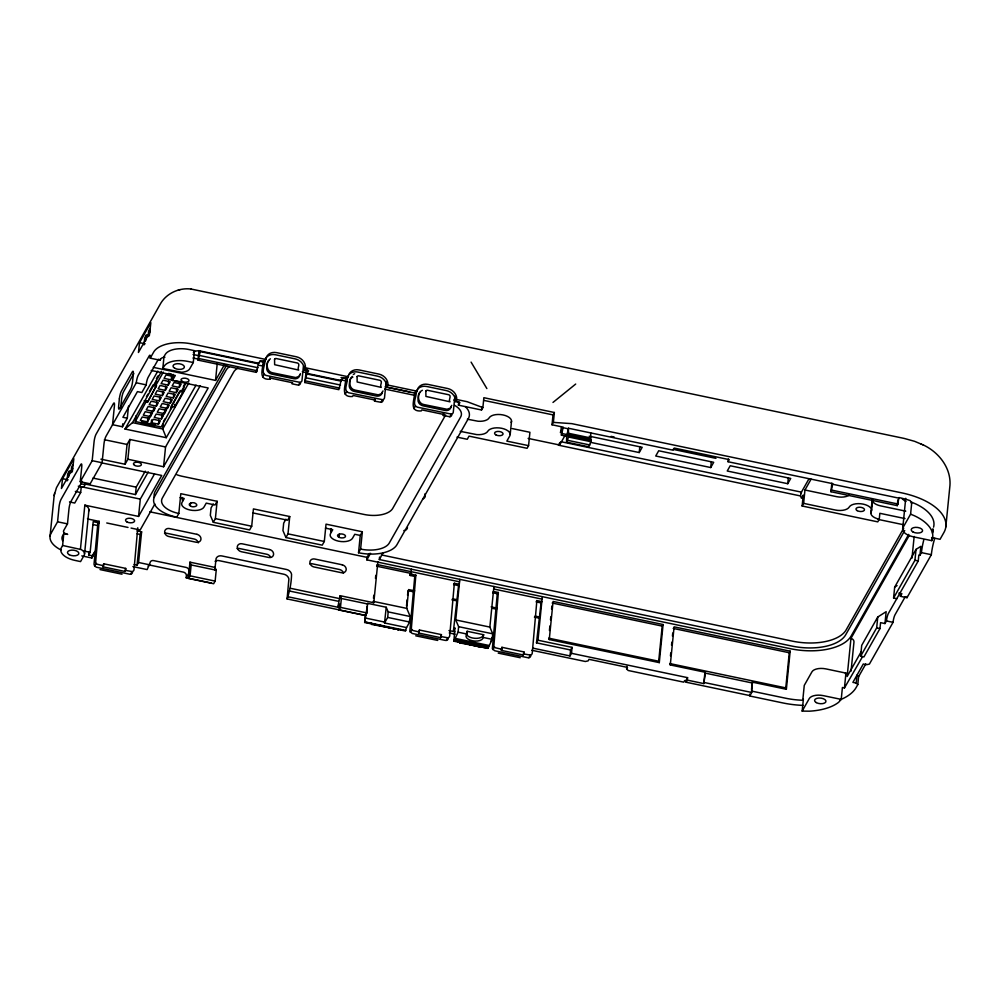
<?xml version="1.0" encoding="UTF-8"?>
<svg xmlns="http://www.w3.org/2000/svg" width="1000" height="1000" viewBox="0 0 1000 1000"><rect width="100%" height="100%" fill="white"/><g stroke="black" fill="none" stroke-linecap="round" stroke-linejoin="round"><path stroke-width="1.5" d="M99.138 521.237L95.625 562.55L96.975 564.2L103.513 565.763L103.713 563.787L125.712 568.4L125.512 570.388L124.925 571.438L102.912 566.812L103.713 563.787M137.762 527.775L134.012 569.637A2.862 2.425 29.5 0 1 132.088 571.562L130.6 574.188L129.525 574.163L96.525 567.238L94.65 566.1L94.025 564.188L97.987 522.025M415.85 575.188L415.1 576.5L410.15 575.462L410.9 574.15L415.85 575.188L411.325 628.775L412.675 630.425L419.212 631.987L419.412 630.013L441.413 634.625L441.213 636.6L440.625 637.663L418.625 633.038L419.412 630.013M454.35 583.263L453.612 584.575L458.562 585.612L459.3 584.3L454.35 583.263L449.712 635.862A2.862 2.425 29.5 0 1 447.788 637.788L446.3 640.413L445.238 640.387L412.225 633.462L409.837 631.4L414.812 575.825L415.1 576.5M498.363 592.487L497.625 593.8L492.675 592.762L493.413 591.45L498.363 592.487L493.837 646.075L495.2 647.725L501.725 649.287L501.925 647.312L523.938 651.925L523.737 653.913L523.138 654.963L501.138 650.337L501.725 649.287M536.875 600.562L536.125 601.875L541.075 602.913L541.825 601.6L536.875 600.562L532.238 653.162A2.862 2.425 29.5 0 1 530.312 655.1L528.825 657.725L527.75 657.688L494.75 650.763L492.35 648.7L497.325 593.125M50.062 536.213L54.162 495.55L56.463 487.713L160.05 304.513C165.9 293.575 178.85 287.525 191.012 289.012M61.013 549.963A31.463 15.537 5.7 0 1 52.763 543.875L52.162 543.125A31.463 15.537 5.7 0 1 51.075 533.275L57.575 521.8L59.05 506.962A5.725 1.062 -78.2 0 1 61.037 499.387L80.75 464.562A5.725 1.062 -78.2 0 1 81.75 466.875L80.262 481.725L90.162 483.8L102.088 462.75L103.963 443.95A5.725 1.062 -78.2 0 1 105.95 436.375L136.275 382.788A5.725 1.062 -78.2 0 1 138.262 375.225L149.225 355.838A5.725 1.062 -78.2 0 1 150.225 358.162L160.125 360.238L160.888 358.9A5.725 2.825 5.7 0 1 164.925 357.2M67.025 480.925L67.725 473.85L69.212 471.225L72.225 471.85M68.65 476.887L69.212 471.225M62.613 545.462L81.237 549.575A11.438 5.65 5.7 0 1 84.162 555.275L80.562 561.587L75.1 560.425A19.45 9.6 5.7 0 1 61.45 547.575L62.613 545.462L63.8 533.587L67.675 534.4A5.725 2.825 5.7 0 1 63.663 530.625L67.475 523.875L68.963 509.038A5.725 1.062 -78.2 0 1 70.938 501.463L82.312 481.362M71.025 472.675L71.588 467.013L73.075 464.387M72.362 471.463L73.838 458.713L62.55 478.663L61.425 488.512L72.725 468.562M69.513 501.85A5.725 2.825 5.7 0 0 70.888 502.238L74.737 503.038L80.675 492.537L81.263 486.763M80.438 549.212L84.838 505.163L138.575 516.425L161.725 475.462L100.962 462.713M80.262 481.725L92.188 460.675L94.062 441.863A5.725 1.062 -78.2 0 1 96.037 434.288L113.438 403.575A5.725 1.062 -78.2 0 1 114.425 405.9L112.55 424.7L122.45 426.775L127.3 418.225L128.512 406.087M84.562 553.837L88.95 509.787M95.213 551.287A10.3 8.75 29.5 0 0 93.05 555.887L88.65 554.963L88.963 551.9M88.65 554.963L90.138 552.337L93.2 521.663L99.25 522.938M122.45 426.775L122.75 423.812M172.3 406.538L161.2 426.962L154.588 425.575L154.688 424.588L154.1 425.637L141.45 422.987L142.487 421.15L141.938 422.925L135.338 421.538L135.887 416M144.025 344.9L144.725 337.825L146.213 335.2L149.25 335.838M145.65 340.863L146.213 335.2M148.038 336.662L148.6 331L150.087 328.375L149.375 335.45M141.938 422.925L142.037 421.938M84.775 483.95L135.438 494.575L136.188 487.15L145.238 471.15M135.338 421.538L146.438 401.125M147.438 402.337L156.463 385.6L147.438 402.337L146.337 402.113M149.662 415.7L149.388 418.462L142.238 416.962L140.3 420.375L147.45 421.875L147.875 417.725M138.575 516.425L140.3 499.113L154.488 474M152.637 410.438L152.363 413.212L145.213 411.712L143.275 415.125L150.425 416.625L150.85 412.475M134.125 564.5L137.062 565.112L140.125 534.45L141.613 531.825L137.075 530.875M151.312 422.688L153.238 419.275L160.387 420.775L158.463 424.188L151.312 422.688L151.588 419.913M156.363 386.587L155.262 386.35L155.75 381.413L156.85 381.637M153.4 411.375L155.338 407.962L148.188 406.463L146.25 409.875L153.4 411.375L153.812 407.225M137.062 565.112L138.55 562.487L141.613 531.825M156.375 406.125L158.312 402.713L151.163 401.213L149.225 404.625L156.375 406.125L156.788 401.962M159.35 400.875L161.287 397.463L154.125 395.962L152.2 399.375L159.35 400.875L159.762 396.712M162.812 368.5L164 356.613L165.212 354.525A19.45 9.6 5.7 0 1 188.962 349.513L194.475 350.662L193.287 362.537L189.713 368.85A11.438 5.65 5.7 0 1 181.637 372.25L162.812 368.5L164.025 366.4A19.45 9.6 5.7 0 1 187.787 361.4L193.287 362.537M158.463 424.188L158.875 420.025M162.325 395.625L164.25 392.212L157.1 390.712L155.175 394.125L162.325 395.625L162.738 391.463M163.637 412.75L163.363 415.525L156.213 414.025L154.275 417.438L161.438 418.938L161.85 414.775M165.3 390.375L167.225 386.962L160.075 385.462L158.15 388.875L165.3 390.375L165.712 386.213M166.612 407.5L166.337 410.275L159.188 408.775L157.25 412.188L164.4 413.688L164.825 409.525M132.9 566.587L147.15 569.587L150.025 562.875A3.438 2.913 29.6 0 1 153.625 560.6L186.075 567.413A3.438 2.913 29.5 0 1 189.075 571.062M168.263 385.125L170.2 381.7L163.05 380.2L161.112 383.612L168.263 385.125L168.688 380.962M167.375 408.438L169.312 405.025L162.162 403.525L160.225 406.938L167.375 408.438L167.787 404.275M171.238 379.862L173.175 376.45L166.025 374.95L164.088 378.363L171.238 379.862L171.663 375.712M100.913 459.175L125.062 464.237L127.888 459.263L163.575 466.75L165.55 446.962L200.162 385.838M163.575 466.75L208.188 387.975L172.488 380.487L173.1 374.4M170.35 403.175L172.288 399.762L165.138 398.263L163.2 401.675L170.35 403.175L170.763 399.025M173.325 397.925L175.263 394.513L168.1 393.013L166.175 396.425L173.325 397.925L173.738 393.775M179.375 391.875L171.2 406.312L174.5 407L174.762 404.363M176.3 392.675L178.225 389.263L171.075 387.762L169.15 391.175L176.3 392.675L176.713 388.525M179.275 387.425L181.2 384.012L174.05 382.512L172.125 385.925L179.275 387.425L179.688 383.275M172.2 407.537L171.1 407.3L180.012 391.55L181.112 391.775L181.213 390.788M174.5 407L183.412 391.25L183.812 387.287M229.175 366.812A31.463 15.537 5.7 0 0 226.038 370.337L154.675 496.375A31.463 15.537 5.7 0 0 176.75 517.163L178.837 513.488L180.812 493.688L217.113 501.3L215.387 518.625L213.312 522.3L249.613 529.913L251.7 526.237L253.425 508.913L289.738 516.538L288 533.862L285.925 537.537L322.225 545.15L324.312 541.475L326.037 524.15L362.35 531.775L360.613 549.087L358.537 552.762A31.463 15.537 5.7 0 0 396.962 544.675L468.325 418.638A31.463 15.537 5.7 0 0 465.25 406.562M458.725 402.088L458.413 405.163L481.512 410L482.875 407.6L467.137 401.7L456.688 399.513A10.3 8.75 29.5 0 0 447.675 388.525L427.875 384.375A10.3 8.75 29.5 0 0 417.088 391.2L387.925 385.087A10.3 8.75 29.5 0 0 378.913 374.1L359.113 369.95A10.3 8.75 29.5 0 0 348.312 376.775L305.413 367.775A10.3 8.75 29.5 0 0 296.4 356.788L276.588 352.638A10.3 8.75 29.5 0 0 265.8 359.462L264.613 361.562L260.212 360.65L258.425 363.8L256.35 372.362L198.038 360.125L198.988 350.6M198.038 360.125L200.413 351.037L258.725 363.275M190.562 506.15C186.188 503.562 193.525 501.45 195.625 503.488C200.8 507.025 186.962 508.875 190.875 503.05M211.262 583.038L186.2 577.775L186.4 575.8A3.438 2.913 29.5 0 0 183.4 572.137L150.95 565.325A3.438 2.913 29.5 0 0 148.15 565.988M188.875 573.05L189.963 562.163L215.025 567.425L216.225 570.212L215.138 581.1L213.65 583.725L188.588 578.462L189.175 572.525L186.2 577.775M188.588 578.462L190.075 575.837L191.15 564.95L189.963 562.163M153.25 367.35L215.538 380.412L217.275 363.1M214.762 570.138L216.112 558.475A5.725 4.862 29.5 0 1 221.788 555.925L286.625 569.513A5.725 4.862 29.5 0 1 291.562 574.3C291.4 582.812 289.738 591.112 287.1 598.938L365.8 615.45M256.35 372.362L256.625 369.637M263.438 360.562C263.25 368.288 257.387 380.213 270 379.2L270.2 377.225L270 379.2M264.788 359.375C266.225 363.913 259.762 372.925 265.988 375.425L300.062 382.375A2.862 2.425 29.5 0 0 301.988 380.45L303.438 366.012M348.312 376.775L347.125 378.875L342.725 377.95L340.95 381.1L338.862 389.675L304.762 382.512L306.525 369.025M304.762 382.512L306.837 373.95L308.625 370.8L304.225 369.875A10.3 8.75 29.5 0 0 295.212 358.888L275.4 354.738A10.3 8.75 29.5 0 0 265.712 358.312M307.55 369.338L307.137 373.425L341.25 380.575M287.1 598.938L288.888 579.025A5.725 4.862 29.5 0 0 283.95 574.25L219.112 560.65A5.725 4.862 29.5 0 0 215.087 561.287M345.962 377.863C345.763 385.6 339.9 397.525 352.525 396.512L353.113 395.462L375.125 400.075L374.525 401.125L381.1 402.312A2.862 2.425 29.5 0 0 383.025 400.375M347.163 378.125C348.3 382.312 342.663 390.538 348.512 392.725L382.587 399.688A2.862 2.425 29.5 0 0 384.513 397.75L386.1 381.875M339.1 537.312L339.4 534.212M288.288 596.838L337.788 607.225L340.163 595.7L373.787 602.737L377.887 561.663M414.675 590.85L408.625 589.587L406.75 608.387L410.213 616.512L409.663 622.025L406.525 627.575L384.525 622.962L387.663 617.413L388.212 611.9L386.225 607.25L367.525 603.325L366.938 612.938L365.45 615.562L338.988 610.013L339.575 604.075L337.788 607.225M338.988 610.013L340.475 607.388L341.362 598.488L340.163 595.7M358.537 552.762L360.262 535.438L362.35 531.775M374.525 401.125L374.725 399.137L375.125 400.075M908.688 534.388L851.213 635.9A49.763 24.575 5.7 0 1 790.413 648.7L366.838 559.85L367.075 557.375L369.3 553.45M406.525 627.575L405.462 631.025L364.75 622.487L365.3 614.6M364.75 622.487L367.225 606.3M373.488 598.288L373.8 595.237M375.475 578.438L375.775 575.375M371.213 623.038L371.812 624.425L398.862 629.65M904.712 530.525L845.713 634.75A44.037 21.75 5.7 0 1 791.9 646.075L379.325 559.538L379.562 557.062M384.525 622.962L386.225 607.25M414.725 392.287C414.525 400.025 408.663 411.95 421.287 410.925L421.875 409.888L443.888 414.5L443.288 415.55L449.862 416.737A2.862 2.425 29.5 0 0 451.788 414.8M416.062 391.112C417.5 395.637 411.037 404.65 417.275 407.15L451.35 414.113A2.862 2.425 29.5 0 0 453.275 412.175L454.862 396.3M406.5 605.975L407.113 599.837M407.562 595.237L408.025 590.638L414.075 591.9M410.9 574.15L411.388 569.2M443.288 415.55L443.488 413.562L443.888 414.5M458.562 585.612L453.475 630.475L454.963 627.85L453.875 641.188L487.975 648.337L492.188 639.338L492.738 633.825L489.85 627.087L493.913 586.512M453.875 641.188L458.075 632.188L458.625 626.675L455.75 619.938L459.8 579.35M481.512 410L481.8 407.175M459.237 641.5L459.825 642.887L487.975 648.337M482.875 407.6L483.862 397.7L554.362 412.5L553.375 422.388L552.025 424.787L563.212 427.137L561.425 435.175L566.663 436.262L568.438 428.237L673.037 450.175L674.237 448.075L729.237 459.625L728.05 461.725L832.763 483.688L830.975 491.725L897.275 505.637L899.05 497.587A49.763 24.575 5.7 0 1 910.3 500.712L911.325 503.1L911.775 502.3L915.337 503.762A48.05 23.737 5.7 0 1 933.562 527.163M466.875 634.025L467.15 631.275L483.663 634.738L482.788 638.538A8.575 4.237 5.7 0 1 472.312 640.75A8.575 4.237 5.7 0 1 466.287 635.075L466.875 634.025L458.075 632.188M510.2 434.425L511.538 421.062M456.987 437.125L467.25 439.275L469.038 436.125L527.075 448.3L528.575 445.65L529.913 432.287L512.188 428.575M552.025 424.787L553.013 414.9L554.362 412.5M536.487 642.837L537.975 640.212L572.075 647.362L570.588 649.987L536.487 642.837L541.075 602.913M537.975 640.212L542.312 596.663M528.125 438.413L559.625 445.012L559.875 442.537L558.387 445.163L800.45 495.938L801.438 498.263L803.225 495.112L802.138 506L877.775 521.862L879.262 519.237L879.85 513.3L905.025 518.587M561.425 435.175L561.938 430.05L560.45 432.675L561.45 427.163M566.663 436.262L566.562 442.15L588.837 446.825L590.825 441.688L590.712 432.912M566.562 442.15L568.538 437.013L568.438 428.237M549.438 630.513L549.888 625.938M550.5 619.825L550.812 616.775M551.575 609.138L551.875 606.075M549.263 639.55L553.075 601.45L663.088 624.525L659.287 662.625L549.263 639.55L548.675 638.162L658.7 661.237L659.287 662.625M532.975 648.162L570 655.938L570.588 649.987M570 655.938L571.487 653.312L572.075 647.362M590.812 442.4L639.225 452.55L639.812 446.6M749.587 694.188L749.938 695.612L686.125 682.225L685.775 680.8L684.675 680.575L683.775 682.15L628.225 670.5L626.613 668.988L626.875 666.363M658.7 661.237L662.2 626.1L663.088 624.525M670.462 655.9L670.763 652.85M671.525 645.212L671.838 642.163M672.438 636.05L672.75 632.987M686.125 682.225L687.312 680.125L703.812 683.587L705.35 673.138L704.95 672.212L670.288 664.938L674.1 626.838L790.163 651.175L786.363 689.287L752.262 682.125L751.513 689.55M687.312 680.125L687.562 677.65L571.487 653.312M710.738 467.55L713.7 462.3L658.7 450.763L655.725 456.012L710.738 467.55L711.325 461.613M703.812 683.587L704.95 672.212M728.05 461.725L728.325 459M803.175 705.387A60.062 29.663 5.7 0 1 782.8 702.925L749.788 696L751.712 692.463L752.262 682.125M787.75 483.7L790.725 478.45L730.212 465.763L727.237 471.012L787.75 483.7L788.337 477.762M802.138 506L803.625 503.375L804.963 490.012L811.1 479.15M786.363 689.287L785.775 687.887L789.275 652.75L790.163 651.175M802.775 700.25L804.262 685.4L811.938 671.838A11.438 5.65 5.7 0 1 825.913 668.9L845.938 673.1L844.45 687.95L842.412 687.513L841.225 699.388L838.625 702.3A48.05 23.737 5.7 0 1 809.513 711.175L802.175 711.1L803.363 699.212L802.35 700.238A49.763 24.575 5.7 0 1 785.475 698.188L751.375 691.038M830.975 491.725L831.838 483.15M909.2 535.513L850.962 638.375L847.163 676.475L861.3 651.513M851.062 671.137L853.962 642.038A3.438 2.913 29.5 0 0 850.962 638.375M870.837 513.112L871.125 510.15M871.425 507.175L872.013 501.238M871.625 510.238L872.663 499.85M857.8 684.575L856.2 683.062L856.988 675.15L858.6 676.663L857.8 684.575L856.175 687.463A60.062 29.663 5.7 0 1 839.925 699.912M860.625 656.237L861.712 645.35L877.763 617L886.15 611.688L884.963 623.562L880.562 622.638L879.975 628.575L863.925 656.925L860.625 656.237L876.675 627.888L877.763 617M897.275 505.637L897.837 499.925M896.888 598.7L893.587 598L894.675 587.112L916.038 549.388L920.837 546.35L919.95 555.25L918.85 555.025L918.25 560.962L888.438 613.362A5.725 1.062 -78.2 0 0 886.45 620.938L884.963 623.562M902.65 529.113L905.725 498.288M910.588 514.175L914.15 515.638A48.05 23.737 5.7 0 1 932.375 539.038L931.787 540.662L913.188 536.763A14.3 7.062 5.7 0 1 903.15 527.312L910.588 514.175L911.775 502.3M911.988 558.138L914.163 536.45M893.587 598L914.95 560.275L916.038 549.388M931.787 540.662L932.075 537.7M932.525 533.25L932.975 528.787M945.812 526.938L949.762 487.35C952.138 468.888 938.925 451.987 922.725 444.7M125.062 464.237L127.05 444.45L129.875 439.475L165.55 446.962M127.888 459.263L129.875 439.475M163.337 423.038L162.75 428.975L166.262 437.7L125.013 429.038L157.812 371.112M139.55 342.638L138.438 352.488L149.738 332.537L150.85 322.688L139.55 342.638L145.137 343.8M54.162 495.55L54.575 493.3M300.475 373.612L298.975 376.438L295.725 377.537L272.488 372.788C266.238 371.712 265.5 361.85 270.375 358.8M383 390.913L381.488 393.75L378.237 394.837L355 390.087C348.913 389.025 348.188 379.888 352.4 376.4M451.763 405.337L450.25 408.175L447 409.263L423.762 404.513C417.3 403.475 416.625 392.525 422.375 390.288M800.45 495.938L801.425 492.15L560.9 441.7M124.925 571.438L125.712 568.4M440.625 637.663L441.413 634.625M501.4 649.338L501.925 647.312M523.138 654.963L523.938 651.925M933.238 531.788L932.588 529.525M63.8 533.587L62.638 535.7A19.45 9.6 5.7 0 0 62.613 540.688M133.787 373.612L123.55 391.7A5.725 1.062 -78.2 0 0 121.575 399.275L120.838 406.688A5.725 1.062 -78.2 0 0 120.75 407.887M150.225 358.162L153.663 352.1A31.4 15.512 5.7 0 1 155.838 349.4A31.463 15.537 5.7 0 1 164.488 344.75L165.712 344.375A31.463 15.537 5.7 0 1 192.087 344L265.8 359.462M158.4 359.212L148.162 377.3A5.725 1.062 -78.2 0 0 146.175 384.875L141.838 392.537L137.438 391.613L122.9 417.3L127.3 418.225M156.387 378.65L157.9 375.988M146.463 396.725L147.95 394.1M149.438 391.475L153.162 384.9L155.363 385.363M125.013 429.038L132.487 422.625L161.55 371.312M155.262 386.35L163.325 372.113M147.45 421.875L149.388 418.462M150.425 416.625L152.363 413.212M172.488 380.487L175.312 375.5L151.163 370.438M194.475 350.662L193.425 352.512A5.725 2.825 5.7 0 1 200.413 351.037M154.588 425.575L155.037 424.787L142.387 422.137M161.438 418.938L163.363 415.525M164.4 413.688L166.337 410.275M163.487 421.55L165.025 418.85M170.375 409.387L171.9 406.688M183.375 386.438L184.9 383.738M181.112 391.775L186.25 382.713M188.738 383.062L162.75 428.975L132.487 422.625M81.788 555.875L91.862 557.987L93.05 555.887M166.262 437.7L196.012 385.163M94.65 566.1L96.137 563.475M135.438 494.575L148.275 471.912M102.912 566.812L103.513 565.763M215.538 380.412L224.525 364.562M226.525 365.387L155.162 491.425A31.463 15.537 5.7 0 0 154.338 497.425M154.887 503.988L140.162 529.987L131.05 528.075M263.775 363.462L262.387 365.913A23.45 11.587 5.7 0 0 259.387 365.387M262.625 376.912L264.113 374.288M213.3 503.975L211.075 507.912L210.325 515.337L213.312 522.3M217.113 501.3L215.037 504.988L206.238 503.125L204 507.062A11.438 5.65 5.7 0 1 190.025 510.012A11.438 5.65 5.7 0 1 182 502.45L184.225 498.512L180.1 497.65M304.225 369.875L305.413 367.775M270.6 378.15L292.6 382.762L292.013 383.812L297.512 384.963L298.587 385L300.062 382.375M345.15 394.225L346.637 391.6M285.912 519.2L283.688 523.138L282.938 530.562L285.925 537.537M289.738 516.538L287.65 520.212L252.85 512.913M417.088 391.2L415.887 393.3L386.737 387.188L387.925 385.087M381.1 402.312L382.587 399.688M413.913 408.65L415.4 406.025M445.662 414.9L392.725 508.413A23.45 11.587 5.7 0 1 364.075 514.45L182.537 476.362A23.45 11.587 5.7 0 1 176.912 474.775M458.413 405.163L459.9 402.537L455.5 401.613L456.688 399.513M366.838 559.85L370.538 553.312M449.862 416.737L451.35 414.113M379.325 559.538L383.1 552.875M410.35 632.325L411.838 629.7M418.625 633.038L419.212 631.987M559.625 445.012L564.925 435.662M466.562 632.325L467.15 631.275M483.663 634.738L483.062 635.788A8.575 4.237 5.7 0 1 474.8 638.312A8.575 4.237 5.7 0 1 466.55 634.525M480.037 646.875L480.737 647.275L459.438 641.963L459.825 642.887L460.275 642.1L457.638 641.55M490.688 641.65L491.875 639.55A10.3 8.75 29.5 0 1 494.038 634.95M492.875 649.625L494.363 647M639.225 452.55L642.188 447.3L589.25 436.188M626.613 668.988L627.5 667.412L589 659.325L588.1 660.9L585.312 661.488L531.825 650.275M685.775 680.8L687.562 677.65M800.688 493.462L808.988 478.787M903.713 528.212L846.2 629.8A44.037 21.75 5.7 0 1 792.4 641.137L381.337 554.913M802.175 711.1L809.262 698.562A11.438 5.65 5.7 0 1 823.238 695.625L841.225 699.388M862.638 656.475L844.45 687.95M919.95 555.25L921.438 552.625A16.762 3.1 -78.2 0 1 923.737 540.112M934.775 538.3A16.762 3.1 -78.2 0 0 931.338 554.7L907 597.688L900.4 596.312L901.888 593.688L898.95 593.062M858.6 676.663L865.837 663.863M905.275 596.663L895.037 614.75A5.725 1.062 -78.2 0 0 893.05 622.325L869.4 664.1L866.612 664.688L863.3 663.988L852.9 682.375L856.2 683.062M845.337 673.787L845.938 673.1M552.987 402.438L575.7 384.05M353.325 374.475L354.688 373.713M894.675 587.112L897.075 585.6M178.263 290.1L179 289.913M179.387 289.812L180.062 289.637M132.088 571.562L125.512 570.388M447.788 637.788L441.213 636.6M530.312 655.1L523.737 653.913M553.375 422.388L571.75 423.638L901.725 492.863A60.062 29.663 5.7 0 1 943.888 532.55L940.05 539.312L931.562 537.537M191 289.012L904.188 438.425L914.613 441.325L923.388 445.025M62.55 478.663L68.112 479.812M484 400.425L553.013 414.9M341.05 377.537L347.137 378.825M385.225 386.812L409.6 391.925M611.138 436.375L614.163 437.013M673.15 449.387L715.938 458.363M302.288 371.763L306.875 372.725M340.425 379.762L346.538 381.037M384.675 389.038L415.175 395.438M200.125 351.562L258.425 363.8M306.837 373.95L340.95 381.1M562.913 427.663L568.15 428.762M832.463 484.212L898.75 498.125M199.725 355.525L258.038 367.75M306.45 377.912L340.55 385.062M193.1 354.5L199.062 355.75M567.95 433.175L590.225 437.85M568.413 434.688L590.688 439.363M562.325 433.6L567.55 434.688M831.875 490.15L898.162 504.062M568.688 435.6L590.962 440.275M198.938 358.55L257.238 370.788M305.65 380.938L339.762 388.088M192.963 358L199.037 359.275M568.538 437.013L590.825 441.688M467.375 419.2L478.113 421.25A11.438 5.65 5.7 0 0 489.137 417.887A11.438 5.65 5.7 0 1 503.113 414.95A11.438 5.65 5.7 0 1 511.138 422.5M567.6 440.312L589.875 444.975M804.963 490.012L836.587 496.65A11.438 5.65 5.7 0 0 849.412 494.988M905.763 511.163L880.588 505.875A11.438 5.65 5.7 0 1 872.163 499.75M460.225 431.337L476.775 434.613A11.438 5.65 5.7 0 0 487.8 431.25A11.438 5.65 5.7 0 1 501.775 428.3A11.438 5.65 5.7 0 1 509.812 435.863L506.838 441.112L528.575 445.65M803.625 503.375L835.25 510.012A11.438 5.65 5.7 0 0 849.225 507.062A11.438 5.65 5.7 0 1 863.2 504.125A11.438 5.65 5.7 0 1 871.225 511.675A11.438 5.65 5.7 0 0 879.262 519.237M878.062 519.388L903.238 524.675M168.5 373.413L171.35 374.012M175.087 380.675L182.25 382.175M180.113 390.562L183.412 391.25M136.275 382.788L146.175 384.875M921.438 552.625L931.338 554.7M914.95 560.275L918.25 560.962M144.238 400.662L147.537 401.35M104.4 439.712L127.05 444.45M886.45 620.938L893.05 622.325M92.188 460.675L102.088 462.75M876.675 627.888L879.975 628.575M92.975 478.088L136.188 487.15M325.425 528.138L332.762 529.675L330.525 533.612A11.438 5.65 5.7 0 0 338.562 541.175A11.438 5.65 5.7 0 0 352.537 538.225L354.762 534.288L360.262 535.438M81.125 483.825L85.138 484.663L83.65 487.287L78.3 486.175M81.025 486.675L140.3 499.113M215.387 518.625L251.7 526.237M288 533.862L324.312 541.475M75.338 491.413L80.675 492.537M149.812 511.8L367.075 557.375M377.587 564.637L459.55 581.825M493.663 588.987L542.075 599.138M411.613 573.538L376.7 566.213A3.438 0.637 -78.2 0 1 376.875 564.95M552.175 603.025L662.2 626.1M673.2 628.413L789.275 652.75M99.162 521.388L90.05 519.475A5.725 2.825 5.7 0 1 87.5 518.55M106.75 522.975L128.012 527.438M452.488 598.787L457.025 599.738M491.138 606.888L497.188 608.162M535.013 616.1L539.55 617.05M93.225 524.612L97.762 525.562M137.1 533.812L140.125 534.45M451.9 599.837L456.438 600.788M492.05 608.263L496.6 609.212M534.412 617.15L538.95 618.1M57.575 521.8L67.475 523.875M406.75 608.387L373.188 601.35L373.787 602.737M785.775 687.887L669.7 663.538L670.288 664.938M455.75 619.938L489.85 627.087M191.15 564.95L216.225 570.212M705.35 673.138L752.65 683.062M341.362 598.488L367.825 604.025M290.363 588.275L339.875 598.663M288.875 590.9L338.387 601.287M388.212 611.9L410.213 616.512M458.625 626.675L492.738 633.825M90.138 552.337L86.838 551.638A5.725 2.825 5.7 0 1 84.288 550.712M138.55 562.487L149.825 564.862M704.412 682.537L751.712 692.463M190.075 575.837L215.138 581.1M340.475 607.388L366.938 612.938M387.663 617.413L409.663 622.025M483.387 637.487L492.188 639.338M448.975 630.55L454.888 631.788M449.263 632.962L455.175 634.2M366.037 618.175L384.75 622.1M454.637 638.263L488.75 645.413M454.538 639.25L488.65 646.4M365.05 621.962L405.763 630.5M454.175 640.662L488.275 647.812M364.562 622.025L372.262 623.638L371.812 624.425L371.413 623.5L396.062 629.263M380.213 625.35L383.15 625.962M399.988 629.462L403.95 630.288M100.013 569.587L122.013 574.2M415.712 635.812L437.713 640.425M498.225 653.112L520.237 657.725M84.838 505.163L85.638 505.525A11.438 5.65 5.7 0 1 88.562 511.225M920.925 443.837L921.55 444.15M397.525 629.562L398.212 629.975L397.825 629.038M471.087 362.113L486.875 388.575M409.663 574.3L410.15 575.462M300.512 383.075A2.862 2.425 29.5 0 1 298.587 385M299.738 374.925A5.725 4.862 29.5 0 1 293.738 378.713L271.737 374.1A5.725 4.862 29.5 0 1 266.725 368L267.175 363.575A5.725 4.862 29.5 0 1 269.137 360.412M382.25 392.225A5.725 4.862 29.5 0 1 376.262 396.025L354.25 391.413A5.725 4.862 29.5 0 1 349.25 385.3L349.688 380.875A5.725 4.862 29.5 0 1 352.863 377.175M451.012 406.65A5.725 4.862 29.5 0 1 445.025 410.45L423.013 405.838A5.725 4.862 29.5 0 1 418.013 399.725L418.45 395.3A5.725 4.862 29.5 0 1 420.412 392.15M448.225 638.488A2.862 2.425 29.5 0 1 446.3 640.413M132.525 572.263A2.862 2.425 29.5 0 1 130.6 574.188M530.75 655.788A2.862 2.425 29.5 0 1 528.825 657.725M491.788 638.4A10.3 8.75 29.5 0 1 492.85 637.05M91.862 557.987A10.3 8.75 29.5 0 1 92.225 556.287M92.95 554.738A10.3 8.75 29.5 0 1 95.388 552.288M164.525 533.35A4.575 3.887 29.5 0 1 166.775 533.275L194.288 539.05A4.575 3.887 29.5 0 1 198.25 542.875M237.787 368.188A23.45 11.587 5.7 0 0 233.738 371.95L162.375 497.987A23.45 11.587 5.7 0 0 178.837 513.488M454.625 405.337A23.45 11.587 5.7 0 1 460.625 417.025L389.263 543.05A23.45 11.587 5.7 0 1 360.613 549.087M907.075 596.5A5.725 1.062 -78.2 0 1 907 597.688M160.2 359.05A5.725 1.062 -78.2 0 1 160.125 360.238M899.4 593.987A5.725 1.062 -78.2 0 1 900.4 596.312M260.45 361.538A31.463 15.537 5.7 0 1 263.137 361.975M453.8 399.988A31.463 15.537 5.7 0 1 456.1 400.887M457.2 401.375A31.463 15.537 5.7 0 1 459.3 402.413M264.613 361.562A10.3 8.75 29.5 0 1 264.975 359.875M409.363 622.238A10.3 8.75 29.5 0 1 411.525 617.638M409.263 621.087A10.3 8.75 29.5 0 1 411.7 618.65M455.5 401.613A10.3 8.75 29.5 0 0 446.488 390.625L426.688 386.475A10.3 8.75 29.5 0 0 416.987 390.05M415.887 393.3A10.3 8.75 29.5 0 1 416.25 391.6M386.737 387.188A10.3 8.75 29.5 0 0 377.725 376.2L357.925 372.05A10.3 8.75 29.5 0 0 349.288 374.275M347.125 378.875A10.3 8.75 29.5 0 1 348.225 375.625M424.913 493.888A4.575 3.887 29.5 0 1 422.762 498.95M407.463 527.5A4.575 3.887 29.5 0 1 403.812 530.638M905.95 501.475A24.762 12.225 5.7 0 1 902.038 498.625M343.475 573.337A4.575 3.887 29.5 0 0 339.513 569.513L312.013 563.737A4.575 3.887 29.5 0 0 309.75 563.812M270.512 557.062A4.575 3.887 29.5 0 0 266.9 554.275L239.4 548.513A4.575 3.887 29.5 0 0 237.138 548.575M331.225 531.975A11.438 5.65 5.7 0 1 331.025 528.663M182.7 500.812A11.438 5.65 5.7 0 1 182.5 497.512M119.375 398.812L118.637 406.238A5.725 1.062 -78.2 0 0 119.625 408.55L130.6 389.175A5.725 1.062 -78.2 0 0 132.575 381.6L133.312 374.175A5.725 1.062 -78.2 0 0 132.325 371.863L121.35 391.238A5.725 1.062 -78.2 0 0 119.375 398.812M274.55 359.212L274.637 364.688L298.688 370.075C296.762 368.5 300.625 364.263 297.75 363.075L275.75 358.45L274.55 359.212M357.062 376.525L357.163 382L381.213 387.388C379.275 385.812 383.137 381.562 380.275 380.375L358.263 375.763L357.062 376.525M425.825 390.95L425.925 396.425L449.975 401.812C448.038 400.238 451.9 395.988 449.038 394.8L427.025 390.188L425.825 390.95M196.962 534.325L169.45 528.55A4.575 3.887 29.5 0 0 164.662 531.587A4.575 3.887 29.5 0 0 168.663 536.475L196.175 542.238A4.575 3.887 29.5 0 0 200.963 539.2A4.575 3.887 29.5 0 0 196.962 534.325M269.575 549.55L242.075 543.787A4.575 3.887 29.5 0 0 237.275 546.825A4.575 3.887 29.5 0 0 241.275 551.7L268.788 557.475A4.575 3.887 29.5 0 0 273.575 554.438A4.575 3.887 29.5 0 0 269.575 549.55M342.188 564.788L314.688 559.012A4.575 3.887 29.5 0 0 309.887 562.05A4.575 3.887 29.5 0 0 313.9 566.938L341.4 572.7A4.575 3.887 29.5 0 0 346.2 569.675A4.575 3.887 29.5 0 0 342.188 564.788M69.125 554.663A5.725 2.825 5.7 0 0 78.662 554.125A5.725 2.825 5.7 0 0 71.7 550.112A5.725 2.825 5.7 0 0 69.125 554.663M174.675 368.237A5.725 2.825 5.7 0 0 184.213 367.7A5.725 2.825 5.7 0 0 177.25 363.688A5.725 2.825 5.7 0 0 174.675 368.237M912.862 531.9A5.725 2.825 5.7 0 0 922.4 531.35A5.725 2.825 5.7 0 0 915.438 527.35A5.725 2.825 5.7 0 0 912.862 531.9M816.237 702.575A5.725 2.825 5.7 0 0 825.775 702.025A5.725 2.825 5.7 0 0 818.812 698.025A5.725 2.825 5.7 0 0 816.237 702.575M126.838 521.888A4.575 2.263 5.7 0 0 134.462 521.45A4.575 2.263 5.7 0 0 128.9 518.25A4.575 2.263 5.7 0 0 126.838 521.888M857.2 510.65A4.288 2.125 5.7 0 0 864.35 510.238A4.288 2.125 5.7 0 0 859.125 507.238A4.288 2.125 5.7 0 0 857.2 510.65M182.162 381.362A4 1.975 5.7 0 0 188.85 380.975A4 1.975 5.7 0 0 183.975 378.175A4 1.975 5.7 0 0 182.162 381.362M134.6 465.375A4 1.975 5.7 0 0 141.275 465A4 1.975 5.7 0 0 136.4 462.2A4 1.975 5.7 0 0 134.6 465.375M338.7 537.112A4 1.975 5.7 0 0 345.387 536.725A4 1.975 5.7 0 0 340.513 533.925A4 1.975 5.7 0 0 338.7 537.112M495.775 434.825A4.288 2.125 5.7 0 0 502.925 434.425A4.288 2.125 5.7 0 0 497.713 431.425A4.288 2.125 5.7 0 0 495.775 434.825"/></g></svg>
